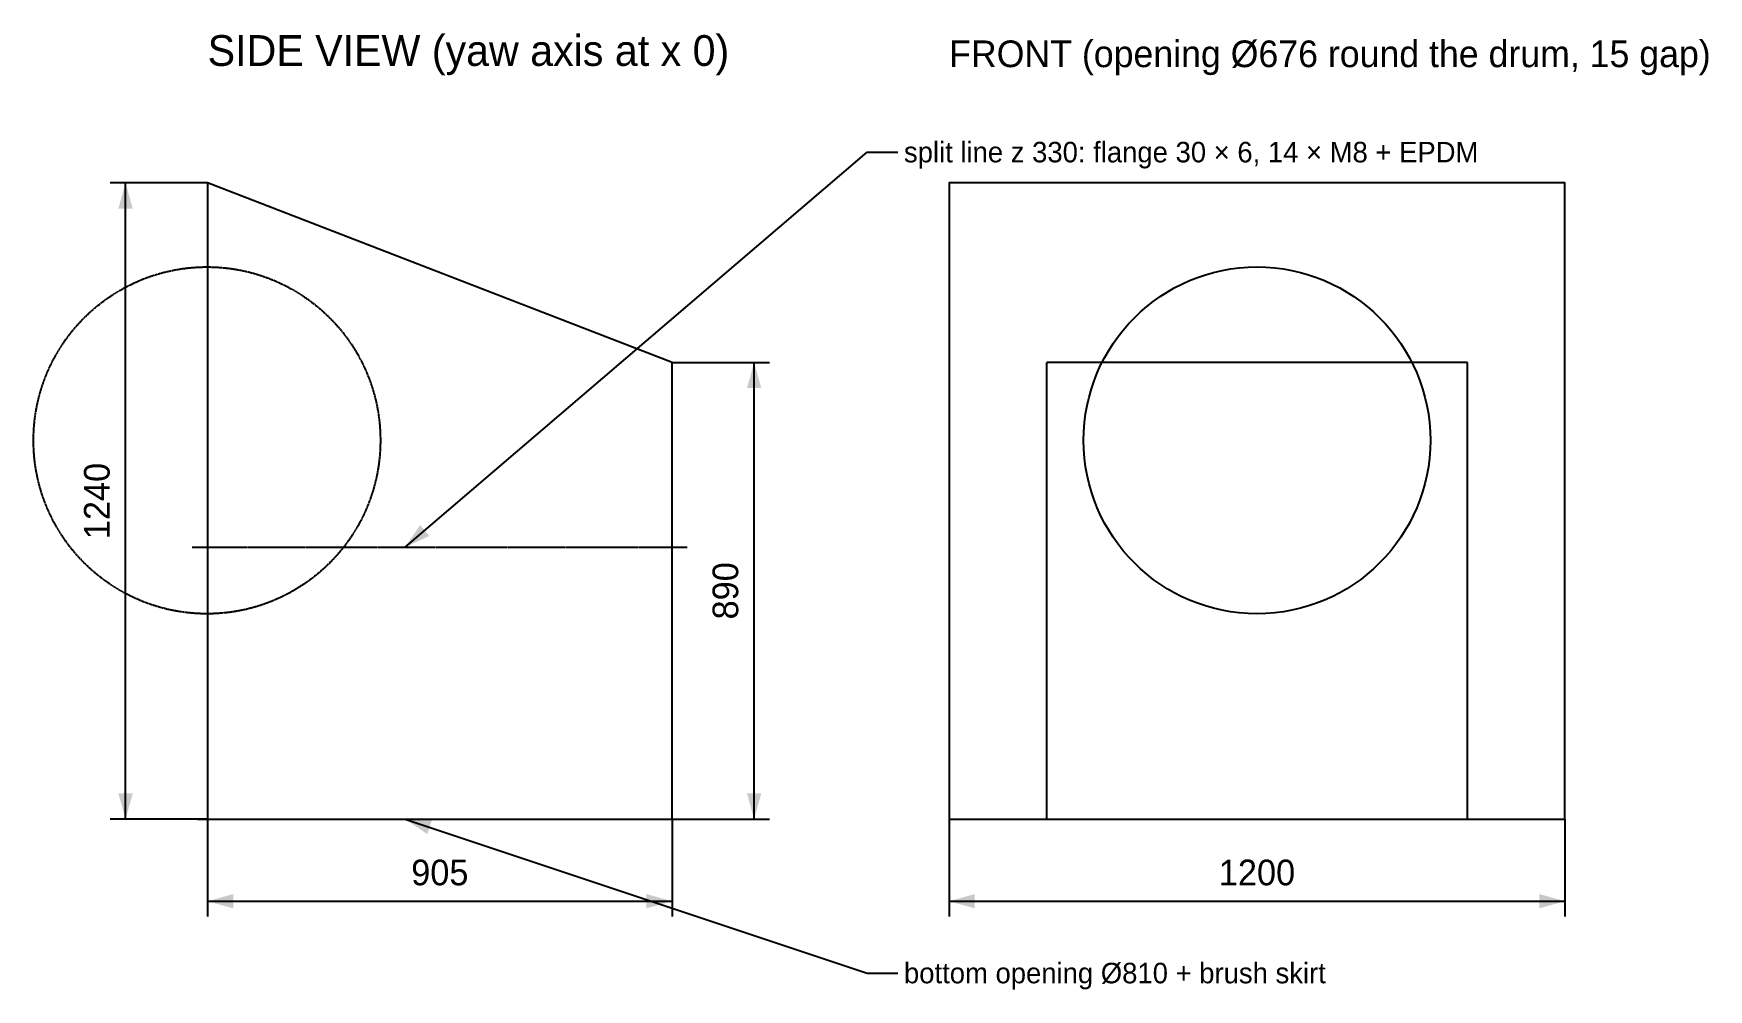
# Model space of a CAD drawing. Header units: millimetres. Extents: x 0 to 3264, y -532 to 1331.
import ezdxf
from ezdxf.enums import TextEntityAlignment as Align

# ---------------------------------------------------------------- set-up
doc = ezdxf.new("R2010")
doc.units = ezdxf.units.MM
doc.linetypes.add('DASHED', pattern=[1.524, 1.27, -0.254])
doc.linetypes.add('PHANTOM', pattern=[6.35, 3.175, -0.635, 0.635, -0.635, 0.635, -0.635])
for name, color, linetype in [('DIM', 3, 'Continuous'), ('HIDDEN', 8, 'DASHED'), ('OUTLINE', 7, 'Continuous'), ('PHANTOM', 5, 'PHANTOM'), ('TEXT', 3, 'Continuous')]:
    doc.layers.add(name, color=color, linetype=linetype)

msp = doc.modelspace()

# ---------------------------------------------------------------- hatches: boundary and pattern name
at = {"layer": 'DIM'}
for points in [[(179.4, 1040), (165.4, 990), (193.4, 990)], [(1404.4, 690), (1390.4, 640), (1418.4, 640)], [(724.4, 330), (771.5, 351.9), (753.3, 373.1)], [(179.4, -200), (193.4, -150), (165.4, -150)], [(1404.4, -200), (1418.4, -150), (1390.4, -150)], [(724.4, -200), (767.4, -229.1), (776.3, -202.5)], [(339.4, -360), (389.4, -374), (389.4, -346)], [(1244.4, -360), (1194.4, -346), (1194.4, -374)], [(1784.4, -360), (1834.4, -374), (1834.4, -346)], [(2984.4, -360), (2934.4, -346), (2934.4, -374)]]:
    msp.add_hatch(color=7, dxfattribs=at).paths.add_polyline_path(points)

# ---------------------------------------------------------------- linework, layer by layer
for p, q in [((724.4, 330), (1624.4, 1100)), ((1624.4, 1100), (1684.4, 1100)), ((339.4, 1040), (149.4, 1040)), ((179.4, -200), (179.4, 1040)), ((1244.4, 690), (1434.4, 690)), ((1404.4, -200), (1404.4, 690)), ((339.4, -200), (149.4, -200)), ((339.4, -200), (339.4, -390)), ((724.4, -200), (1624.4, -500)), ((1244.4, -200), (1244.4, -390)), ((1244.4, -200), (1434.4, -200)), ((1784.4, -200), (1784.4, -390)), ((2984.4, -200), (2984.4, -390)), ((339.4, -360), (1244.4, -360)), ((1784.4, -360), (2984.4, -360)), ((1624.4, -500), (1684.4, -500))]:
    msp.add_line(p, q, dxfattribs=at)
at = {"layer": 'HIDDEN'}
msp.add_line((319.4, -200), (1129.4, -200), dxfattribs=at)
msp.add_lwpolyline([(1974.4, -200), (2794.4, -200), (2794.4, 690), (1974.4, 690)], close=True, dxfattribs=at)
msp.add_circle((338, 538.2), 338, dxfattribs=at)
at = {"layer": 'OUTLINE'}
for points in [[(339.4, -200), (1244.4, -200), (1244.4, 690), (339.4, 1040)], [(1784.4, -200), (2984.4, -200), (2984.4, 1040), (1784.4, 1040)]]:
    msp.add_lwpolyline(points, close=True, dxfattribs=at)
msp.add_circle((2384.4, 538.2), 338, dxfattribs=at)
at = {"layer": 'PHANTOM'}
msp.add_line((309.4, 330), (1274.4, 330), dxfattribs=at)

# ---------------------------------------------------------------- texts
at = {"layer": 'DIM'}
for s, p in [('split line z 330: flange 30 × 6, 14 × M8 + EPDM', (1696.4, 1100)), ('bottom opening Ø810 + brush skirt', (1696.4, -500))]:
    msp.add_text(s, height=40, dxfattribs=at).set_placement(p, align=Align.MIDDLE_LEFT)
for s, p in [('1240', (163.4, 420)), ('890', (1388.4, 245))]:
    msp.add_text(s, height=50, rotation=90, dxfattribs=at).set_placement(p, align=Align.BOTTOM_CENTER)
for s, p in [('905', (791.9, -344)), ('1200', (2384.4, -344))]:
    msp.add_text(s, height=50, dxfattribs=at).set_placement(p, align=Align.BOTTOM_CENTER)
at = {"layer": 'TEXT'}
for s, height, p in [('SIDE VIEW (yaw axis at x 0)', 60, (339.4, 1250)), ('FRONT (opening Ø676 round the drum, 15 gap)', 52, (1784.4, 1250))]:
    msp.add_text(s, height=height, dxfattribs=at).set_placement(p, align=Align.BOTTOM_LEFT)

doc.saveas('drawing.dxf')
